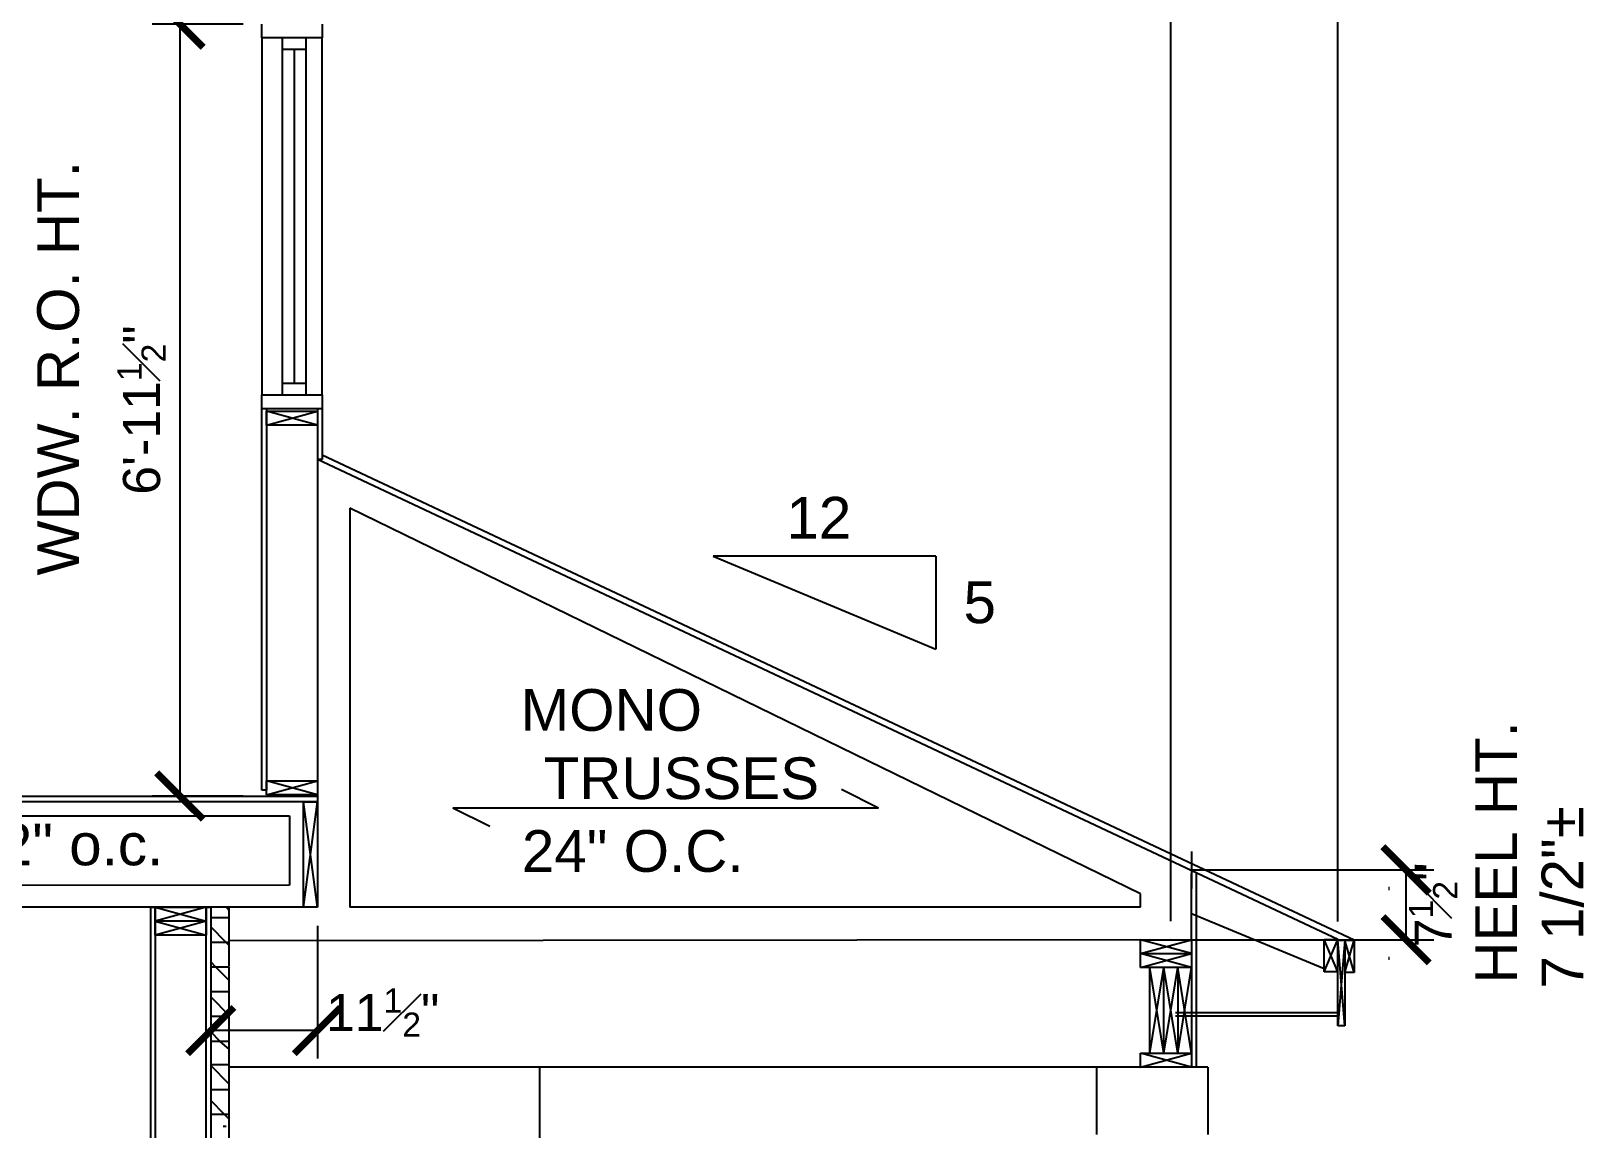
# Model space of a CAD drawing. Header units: inches. Extents: x -28708 to -16583, y 64755 to 66587.
# Drawn here: x -20027.3 to -19860, y 64947.5 to 65065.9 of the extents above; entities that cross this region are included whole.
import ezdxf

# ---------------------------------------------------------------- set-up
doc = ezdxf.new("R2010")
doc.units = ezdxf.units.IN
doc.header["$LTSCALE"] = 20
doc.header["$MEASUREMENT"] = 0
doc.linetypes.add('HIDDEN', pattern=[0.375, 0.25, -0.125])
doc.linetypes.add('Solid', pattern=[0])
for name, color, linetype in [('BEAM', 1, 'HIDDEN'), ('BLOCKING', 2, 'Continuous'), ('CEILING SECTION', 2, 'Continuous'), ('COLUMNS', 4, 'Continuous'), ('DIM', 2, 'Continuous'), ('ELEVATION WALL', 5, 'Continuous'), ('HATCH', 9, 'Continuous'), ('ROOF SECTION', 2, 'Continuous'), ('SYMBOLS', 7, 'Continuous'), ('TEXT', 3, 'Continuous'), ('WALL SECTION', 5, 'Continuous'), ('WINDOW SETION', 2, 'Continuous')]:
    doc.layers.add(name, color=color, linetype=linetype)
for name, color, linetype, lineweight in [('SPDIMENSION', 7, 'Continuous', 0), ('SPSHAPE_OUTLINE', 7, 'Continuous', 0), ('SPXSEC_OUTLINE', 7, 'Continuous', 0)]:
    doc.layers.add(name, color=color, linetype=linetype, lineweight=lineweight)
doc.styles.add('0.25 INCH', font='arial.ttf', dxfattribs={"height": 4})
doc.styles.add('Arial', font='arial.ttf')
doc.dimstyles.new('0.25 INCH', dxfattribs={"dimtxt": 4, "dimasz": 5, "dimexe": 3, "dimexo": 2, "dimgap": 1.5, "dimtad": 1, "dimdec": 3, "dimzin": 3, "dimdsep": 46, "dimlunit": 4, "dimtxsty": '0.25 INCH', "dimblk": 'ARCHTICK', "dimcen": 0.09, "dimclrd": 95, "dimclre": 8, "dimclrt": 30, "dimadec": 0, "dimazin": 0, "dimtfac": 0.65, "dimtdec": 3, "dimtofl": 0, "dimtmove": 2, "dimatfit": 3, "dimfxl": 0.18, "dimfrac": 1, "dimtolj": 1, "dimtzin": 0, "dimlwd": -1, "dimlwe": -1, "dimarcsym": 0})

# ---------------------------------------------------------------- blocks, each defined once
blk = doc.blocks.new('_ArchTick')
at = {"color": 0, "linetype": 'ByBlock', "const_width": 0.15}
blk.add_lwpolyline([(-0.5, -0.5), (0.5, 0.5)], dxfattribs=at)
blk = doc.blocks.new('*D602')
at = {"layer": 'DEFPOINTS', "color": 0, "linetype": 'ByBlock', "lineweight": -2, "transparency": 16777216}
for p in [(-20002.48, 65066.62), (-20011.3, 64983.37), (-20002.48, 64983.37)]:
    blk.add_point(p, dxfattribs=at)
at = {"layer": 'DIM', "color": 8, "transparency": 16777216}
for p, q in [((-20004.48, 65066.62), (-20014.3, 65066.62)), ((-20004.48, 64983.37), (-20014.3, 64983.37))]:
    blk.add_line(p, q, dxfattribs=at)
at = {"layer": 'DIM', "color": 95, "transparency": 16777216}
blk.add_line((-20011.3, 65066.62), (-20011.3, 64983.37), dxfattribs=at)
at = {"layer": 'DIM', "color": 95, "linetype": 'ByBlock', "transparency": 16777216, "xscale": 5, "yscale": 5, "zscale": 5}
for p, rotation in [((-20011.3, 65066.62), 90), ((-20011.3, 64983.37), 270)]:
    blk.add_blockref('_ArchTick', p, dxfattribs=dict(at, rotation=rotation))
at = {"layer": 'DIM', "color": 30, "linetype": 'ByBlock', "lineweight": -2, "transparency": 16777216, "insert": (-20015.44, 65025), "char_height": 4, "attachment_point": 5, "rotation": 90, "style": 'Arial'}
blk.add_mtext('\\A1;6\'-11{\\H0.65x;\\S1#2;}"', dxfattribs=at)
blk = doc.blocks.new('*D604')
at = {"layer": 'DEFPOINTS', "color": 0, "linetype": 'ByBlock', "lineweight": -2, "transparency": 16777216}
for p in [(-19904.5, 64975.4), (-19879.14, 64975.4), (-19904.5, 64967.87)]:
    blk.add_point(p, dxfattribs=at)
at = {"layer": 'DIM', "color": 8, "transparency": 16777216}
for p, q in [((-19902.5, 64975.4), (-19876.14, 64975.4)), ((-19902.5, 64967.87), (-19876.14, 64967.87))]:
    blk.add_line(p, q, dxfattribs=at)
at = {"layer": 'DIM', "color": 95, "transparency": 16777216}
blk.add_line((-19879.14, 64967.87), (-19879.14, 64975.4), dxfattribs=at)
at = {"layer": 'DIM', "color": 95, "linetype": 'ByBlock', "transparency": 16777216, "xscale": 5, "yscale": 5, "zscale": 5}
for p, rotation in [((-19879.14, 64975.4), 90), ((-19879.14, 64967.87), 270)]:
    blk.add_blockref('_ArchTick', p, dxfattribs=dict(at, rotation=rotation))
at = {"layer": 'DIM', "color": 30, "linetype": 'ByBlock', "lineweight": -2, "transparency": 16777216, "insert": (-19876.23, 64971.63), "char_height": 4, "attachment_point": 5, "rotation": 90, "style": 'Arial'}
blk.add_mtext('\\A1;7{\\H0.65x;\\S1#2;}"', dxfattribs=at)
blk = doc.blocks.new('*D605')
at = {"layer": 'DEFPOINTS', "color": 0, "linetype": 'ByBlock', "lineweight": -2, "transparency": 16777216}
for p in [(-19904.5, 65209.45), (-19904.5, 64967.87), (-19886.49, 64967.84)]:
    blk.add_point(p, dxfattribs=at)
at = {"layer": 'DIM', "color": 8, "transparency": 16777216}
for p, q in [((-19904.5, 64969.87), (-19904.5, 65212.45)), ((-19886.49, 64969.84), (-19886.49, 65212.45))]:
    blk.add_line(p, q, dxfattribs=at)
at = {"layer": 'DIM', "color": 95, "transparency": 16777216}
blk.add_line((-19886.49, 65209.45), (-19904.5, 65209.45), dxfattribs=at)
at = {"layer": 'DIM', "color": 95, "linetype": 'ByBlock', "transparency": 16777216, "xscale": 5, "yscale": 5, "zscale": 5, "rotation": 180}
blk.add_blockref('_ArchTick', (-19904.5, 65209.45), dxfattribs=at)
at = {"layer": 'DIM', "color": 95, "linetype": 'ByBlock', "transparency": 16777216, "xscale": 5, "yscale": 5, "zscale": 5}
blk.add_blockref('_ArchTick', (-19886.49, 65209.45), dxfattribs=at)
at = {"layer": 'DIM', "color": 30, "linetype": 'ByBlock', "lineweight": -2, "transparency": 16777216, "insert": (-19895.5, 65212.99), "char_height": 4, "attachment_point": 5, "style": 'Arial'}
blk.add_mtext('\\A1;1\'-6"', dxfattribs=at)
blk = doc.blocks.new('*D606')
at = {"layer": 'DEFPOINTS', "color": 0, "linetype": 'ByBlock', "lineweight": -2, "transparency": 16777216}
for p in [(-19972.49, 65209.45), (-19972.49, 65085.62), (-19904.5, 64975.4)]:
    blk.add_point(p, dxfattribs=at)
at = {"layer": 'DIM', "color": 8, "transparency": 16777216}
for p, q in [((-19972.49, 65087.62), (-19972.49, 65212.45)), ((-19904.5, 64977.4), (-19904.5, 65212.45))]:
    blk.add_line(p, q, dxfattribs=at)
at = {"layer": 'DIM', "color": 95, "transparency": 16777216}
blk.add_line((-19904.5, 65209.45), (-19972.49, 65209.45), dxfattribs=at)
at = {"layer": 'DIM', "color": 95, "linetype": 'ByBlock', "transparency": 16777216, "xscale": 5, "yscale": 5, "zscale": 5, "rotation": 180}
blk.add_blockref('_ArchTick', (-19972.49, 65209.45), dxfattribs=at)
at = {"layer": 'DIM', "color": 95, "linetype": 'ByBlock', "transparency": 16777216, "xscale": 5, "yscale": 5, "zscale": 5}
blk.add_blockref('_ArchTick', (-19904.5, 65209.45), dxfattribs=at)
at = {"layer": 'DIM', "color": 30, "linetype": 'ByBlock', "lineweight": -2, "transparency": 16777216, "insert": (-19938.5, 65212.99), "char_height": 4, "attachment_point": 5, "style": 'Arial'}
blk.add_mtext('\\A1;5\'-8"', dxfattribs=at)
blk = doc.blocks.new('*D608')
at = {"layer": 'DEFPOINTS', "color": 0, "linetype": 'ByBlock', "lineweight": -2, "transparency": 16777216}
for p in [(-20512.5, 65209.45), (-19996.48, 65091.83), (-20512.5, 65021.21)]:
    blk.add_point(p, dxfattribs=at)
at = {"layer": 'DIM', "color": 8, "transparency": 16777216}
for p, q in [((-20512.5, 65023.21), (-20512.5, 65212.45)), ((-19996.48, 65093.83), (-19996.48, 65212.45))]:
    blk.add_line(p, q, dxfattribs=at)
at = {"layer": 'DIM', "color": 95, "transparency": 16777216}
blk.add_line((-19996.48, 65209.45), (-20512.5, 65209.45), dxfattribs=at)
at = {"layer": 'DIM', "color": 95, "linetype": 'ByBlock', "transparency": 16777216, "xscale": 5, "yscale": 5, "zscale": 5, "rotation": 180}
blk.add_blockref('_ArchTick', (-20512.5, 65209.45), dxfattribs=at)
at = {"layer": 'DIM', "color": 95, "linetype": 'ByBlock', "transparency": 16777216, "xscale": 5, "yscale": 5, "zscale": 5}
blk.add_blockref('_ArchTick', (-19996.48, 65209.45), dxfattribs=at)
at = {"layer": 'DIM', "color": 30, "linetype": 'ByBlock', "lineweight": -2, "transparency": 16777216, "insert": (-20254.49, 65212.99), "char_height": 4, "attachment_point": 5, "style": 'Arial'}
blk.add_mtext('\\A1;43\'-0"', dxfattribs=at)
blk = doc.blocks.new('*D611')
at = {"layer": 'DEFPOINTS', "color": 0, "linetype": 'ByBlock', "lineweight": -2, "transparency": 16777216}
for p in [(-19996.48, 64971.37), (-20007.98, 64967.58), (-20007.98, 64958.07)]:
    blk.add_point(p, dxfattribs=at)
at = {"layer": 'DIM', "color": 8, "transparency": 16777216}
for p, q in [((-19996.48, 64969.37), (-19996.48, 64955.07)), ((-20007.98, 64965.58), (-20007.98, 64955.07))]:
    blk.add_line(p, q, dxfattribs=at)
at = {"layer": 'DIM', "color": 95, "transparency": 16777216}
blk.add_line((-19996.48, 64958.07), (-20007.98, 64958.07), dxfattribs=at)
at = {"layer": 'DIM', "color": 95, "linetype": 'ByBlock', "transparency": 16777216, "xscale": 5, "yscale": 5, "zscale": 5, "rotation": 180}
blk.add_blockref('_ArchTick', (-20007.98, 64958.07), dxfattribs=at)
at = {"layer": 'DIM', "color": 95, "linetype": 'ByBlock', "transparency": 16777216, "xscale": 5, "yscale": 5, "zscale": 5}
blk.add_blockref('_ArchTick', (-19996.48, 64958.07), dxfattribs=at)
at = {"layer": 'DIM', "color": 30, "linetype": 'ByBlock', "lineweight": -2, "transparency": 16777216, "insert": (-19989.45, 64960.02), "char_height": 4, "attachment_point": 5, "style": 'Arial'}
blk.add_mtext('\\A1;11{\\H0.65x;\\S1#2;}"', dxfattribs=at)

msp = doc.modelspace()

# ---------------------------------------------------------------- linework, layer by layer
at = {"color": 136, "linetype": 'Solid', "true_color": 0x008080}
msp.add_line((-19902.274, 64977.396), (-19902.274, 64973.396), dxfattribs=at)
at = {"layer": 'BEAM', "color": 4, "linetype": 'Solid'}
msp.add_line((-19900.5077, 64954.1204), (-20005.9839, 64954.1202), dxfattribs=at)
at = {"layer": 'BLOCKING', "linetype": 'Solid'}
for p, q in [((-20001.9839, 65023.3704), (-20001.9839, 65024.8704)), ((-20001.9839, 65024.8704), (-19996.4839, 65024.8704)), ((-19996.4839, 65023.3704), (-20001.9839, 65024.8704)), ((-20001.9839, 65023.3704), (-19996.4839, 65024.8704)), ((-19996.4839, 65024.8704), (-19996.4839, 65023.3704)), ((-19996.4839, 65023.3704), (-20001.9839, 65023.3704)), ((-20001.9839, 64983.9954), (-20002.4839, 64983.9954)), ((-20001.9839, 64983.4954), (-20001.9839, 64984.9954)), ((-20001.9839, 64984.9954), (-19996.4839, 64984.9954)), ((-19996.4839, 64983.4954), (-20001.9839, 64984.9954)), ((-20001.9839, 64983.4954), (-19996.4839, 64984.9954)), ((-19996.4839, 64984.9954), (-19996.4839, 64971.3704)), ((-19996.4839, 64983.4954), (-20001.9839, 64983.4954)), ((-19997.9839, 64971.3704), (-19997.9839, 64982.7454)), ((-19997.9839, 64982.7454), (-19996.4839, 64982.7454)), ((-19996.4839, 64971.3704), (-19997.9839, 64982.7454)), ((-19997.9839, 64971.3704), (-19996.4839, 64982.7454)), ((-19901.7577, 64974.9642), (-19901.7577, 64954.1207)), ((-20014.4839, 64971.3704), (-20008.4839, 64971.3704)), ((-20013.9839, 64968.3704), (-20013.9839, 64971.3704)), ((-20013.9839, 64971.3704), (-20008.4839, 64969.8704)), ((-20008.4839, 64971.3704), (-20013.9839, 64969.8704)), ((-20008.4839, 64971.3704), (-20008.4839, 64968.3704)), ((-19996.4839, 64971.3704), (-19997.9839, 64971.3704)), ((-20013.9839, 64969.8704), (-20008.4839, 64968.3704)), ((-20008.4839, 64969.8704), (-20013.9839, 64968.3704)), ((-20008.4839, 64969.8704), (-20013.9839, 64969.8704)), ((-20008.4839, 64968.3704), (-20013.9839, 64968.3704)), ((-19907.7577, 64966.3704), (-19902.2577, 64967.8704)), ((-19907.7577, 64967.8704), (-19902.2577, 64967.8704)), ((-19907.7577, 64964.8704), (-19907.7577, 64967.8704)), ((-19902.2577, 64966.3704), (-19907.7577, 64967.8704)), ((-19887.9863, 64964.3933), (-19887.9863, 64967.8933)), ((-19887.9863, 64967.8933), (-19886.4863, 64967.8933)), ((-19886.4863, 64964.3933), (-19887.9863, 64967.8933)), ((-19887.9863, 64964.3933), (-19886.4863, 64967.8933)), ((-19886.4863, 64958.587), (-19886.4863, 64967.8933)), ((-19886.4863, 64967.837), (-19884.7363, 64967.837)), ((-19885.7363, 64967.837), (-19886.4863, 64958.587)), ((-19885.7363, 64958.587), (-19886.4863, 64967.837)), ((-19884.7363, 64964.337), (-19885.7363, 64967.837)), ((-19885.7363, 64964.337), (-19884.7363, 64967.837)), ((-19885.7363, 64967.837), (-19885.7363, 64958.587)), ((-19884.7363, 64967.837), (-19884.7363, 64964.337)), ((-19907.7577, 64966.3704), (-19902.2577, 64966.3704)), ((-19902.2577, 64964.8704), (-19907.7577, 64966.3704)), ((-19907.7577, 64964.8704), (-19902.2577, 64966.3704)), ((-19902.2577, 64964.8704), (-19907.7577, 64964.8704)), ((-19906.7577, 64955.6204), (-19906.7577, 64964.8704)), ((-19905.2577, 64955.6204), (-19906.7577, 64964.8704)), ((-19906.7577, 64955.6204), (-19905.2577, 64964.8704)), ((-19905.2577, 64955.6204), (-19905.2577, 64964.8704)), ((-19903.7577, 64955.6204), (-19905.2577, 64964.8704)), ((-19905.2577, 64955.6204), (-19903.7577, 64964.8704)), ((-19902.2577, 64955.6204), (-19903.7577, 64964.8704)), ((-19903.7577, 64955.6204), (-19902.2577, 64964.8704)), ((-19903.7577, 64964.8704), (-19903.7577, 64955.6204)), ((-19902.2577, 64964.8704), (-19902.2577, 64954.1204)), ((-19886.4863, 64964.3933), (-19887.9863, 64964.3933)), ((-19884.7363, 64964.337), (-19885.7363, 64964.337)), ((-19885.7363, 64958.587), (-19886.4863, 64958.587)), ((-19907.7577, 64954.1204), (-19907.7577, 64955.6204)), ((-19907.7577, 64955.6204), (-19902.2577, 64955.6204)), ((-19907.7577, 64954.1204), (-19902.2577, 64955.6204)), ((-19902.2577, 64954.1204), (-19907.7577, 64955.6204)), ((-19902.2577, 64954.1204), (-19907.7577, 64954.1204)), ((-19901.7577, 64954.1207), (-19902.2577, 64954.1207))]:
    msp.add_line(p, q, dxfattribs=at)
at = {"layer": 'CEILING SECTION', "linetype": 'Solid'}
for p, q in [((-20127.9979, 64983.3704), (-19996.4839, 64983.3704)), ((-19996.4839, 64982.7454), (-20127.9979, 64982.7454)), ((-20125.9979, 64981.2454), (-19999.4839, 64981.2454)), ((-19999.4839, 64981.2454), (-19999.4839, 64973.7454)), ((-19999.4839, 64973.7454), (-20125.9979, 64973.6204)), ((-19997.9839, 64971.3704), (-20125.9979, 64971.3704))]:
    msp.add_line(p, q, dxfattribs=at)
at = {"layer": 'COLUMNS', "linetype": 'Solid', "ltscale": 48}
for p, q in [((-19912.5077, 64954.1204), (-19912.5077, 64946.8707)), ((-19900.5077, 64954.1204), (-19900.5077, 64946.8707))]:
    msp.add_line(p, q, dxfattribs=at)
at = {"layer": 'ELEVATION WALL', "color": 4, "linetype": 'ByBlock', "lineweight": -2}
msp.add_line((-19972.492, 64858.3704), (-19972.492, 64954.1203), dxfattribs=at)
at = {"layer": 'HATCH', "linetype": 'Solid'}
for p, q in [((-20006.3335, 64971.3704), (-20005.9839, 64971.0208)), ((-20005.9839, 64970.242), (-20007.9839, 64970.242)), ((-20006.3092, 64967.5754), (-20007.9839, 64969.2501)), ((-20005.9839, 64967.5754), (-20007.9839, 64967.5754)), ((-20005.9839, 64967.2491), (-20006.3101, 64967.5754)), ((-20007.4137, 64964.9088), (-20007.9839, 64965.479)), ((-20005.9839, 64964.9088), (-20007.9839, 64964.9088)), ((-20005.9839, 64963.4785), (-20007.4142, 64964.9088)), ((-20005.9839, 64962.2422), (-20007.9839, 64962.2422)), ((-20005.9839, 64959.7073), (-20007.9839, 64961.7078)), ((-20005.9839, 64959.5757), (-20007.9839, 64959.5757)), ((-20006.9563, 64956.9091), (-20007.9839, 64957.9366)), ((-20005.9839, 64956.9091), (-20007.9839, 64956.9091)), ((-20005.9839, 64956.0611), (-20006.9568, 64956.9091)), ((-20005.9839, 64954.3675), (-20007.9839, 64954.3675)), ((-20005.9839, 64952.29), (-20007.9839, 64954.2905)), ((-20005.9839, 64951.7009), (-20007.9839, 64951.7009)), ((-20006.4989, 64949.0343), (-20007.9839, 64950.5193)), ((-20005.9839, 64949.0343), (-20007.9839, 64949.0343)), ((-20005.9839, 64948.5183), (-20006.4999, 64949.0343)), ((-20006.3173, 64947.7122), (-20006.6504, 64947.7122))]:
    msp.add_line(p, q, dxfattribs=at)
at = {"layer": 'ROOF SECTION', "linetype": 'Solid'}
for p, q in [((-19886.4863, 64967.8933), (-19996.4839, 65019.6687)), ((-19884.7366, 64967.837), (-19995.9839, 65020.133)), ((-19992.9839, 65014.4182), (-19992.9839, 64971.3704)), ((-19907.7577, 64972.8049), (-19992.9839, 65014.4182)), ((-19902.2757, 64967.8704), (-19902.2757, 64975.0144)), ((-19907.7577, 64971.3704), (-19907.7577, 64972.8049)), ((-19907.7577, 64971.3704), (-19992.9839, 64971.3704)), ((-19887.9782, 64964.723), (-19902.2757, 64970.6804)), ((-19904.5043, 64967.8704), (-20005.9843, 64967.7454)), ((-19902.2577, 64967.8704), (-19902.2577, 64964.8704)), ((-19886.4863, 64960.0036), (-19903.9863, 64960.0036)), ((-19886.4863, 64959.6286), (-19903.9863, 64959.6286))]:
    msp.add_line(p, q, dxfattribs=at)
at = {"layer": 'SPDIMENSION', "color": 3, "linetype": 'Solid', "true_color": 0x00ff00}
for p, q in [((-19880.9777, 64973.2294), (-19880.9777, 64973.5626)), ((-19880.9777, 64965.7039), (-19880.9777, 64966.037))]:
    msp.add_line(p, q, dxfattribs=at)
at = {"layer": 'SPSHAPE_OUTLINE', "color": 1, "linetype": 'Solid', "true_color": 0xff0000}
for p, q in [((-19996.4839, 65019.6687), (-19996.4839, 65025.1204)), ((-19902.2577, 64954.1207), (-19902.2577, 64974.9642)), ((-20007.9839, 64971.3704), (-20007.9839, 64862.3704))]:
    msp.add_line(p, q, dxfattribs=at)
at = {"layer": 'SPXSEC_OUTLINE', "color": 2, "linetype": 'Solid', "true_color": 0xffff00}
msp.add_line((-20005.9839, 64971.3704), (-20007.9839, 64971.3704), dxfattribs=at)
at = {"layer": 'SYMBOLS', "color": 3, "linetype": 'Solid'}
for p, q in [((-19929.8338, 65009.226), (-19953.8338, 65009.226)), ((-19953.8338, 65009.226), (-19929.8338, 64999.226)), ((-19929.8338, 65009.226), (-19929.8338, 64999.226))]:
    msp.add_line(p, q, dxfattribs=at)
at = {"layer": 'TEXT', "linetype": 'Solid'}
for p, q in [((-19935.9962, 64982.0685), (-19939.9962, 64984.0685)), ((-19935.9962, 64982.0685), (-19981.8988, 64982.0685)), ((-19977.8988, 64980.0685), (-19981.8988, 64982.0685))]:
    msp.add_line(p, q, dxfattribs=at)
at = {"layer": 'WALL SECTION', "linetype": 'Solid'}
for p, q in [((-20002.4839, 65065.1204), (-20002.4839, 65026.6204)), ((-19995.9839, 65026.6204), (-19995.9839, 65065.1204)), ((-20002.4839, 64983.9954), (-20002.4839, 65025.1204)), ((-20001.9839, 65025.1204), (-20001.9839, 64983.9954)), ((-19996.4839, 65025.1204), (-19996.4839, 64971.3704)), ((-19995.9839, 65025.1204), (-19995.9839, 65019.6687)), ((-19995.9839, 65019.6687), (-19996.4839, 65019.6687)), ((-20014.4839, 64971.3704), (-20014.4839, 64858.3704)), ((-20013.9839, 64971.3704), (-20013.9839, 64862.3704)), ((-20008.4839, 64862.3704), (-20008.4839, 64971.3704)), ((-20008.4839, 64971.3704), (-20007.9839, 64971.3704)), ((-20007.9839, 64971.3704), (-20007.9839, 64858.3704)), ((-20005.9839, 64965.0338), (-20005.9839, 64971.3704)), ((-20005.9839, 64858.3704), (-20005.9839, 64964.9088))]:
    msp.add_line(p, q, dxfattribs=at)
at = {"layer": 'WINDOW SETION', "linetype": 'Solid'}
for p, q in [((-20002.4839, 65065.1204), (-20002.4839, 65066.6204)), ((-19995.9839, 65066.6204), (-19995.9839, 65065.1204)), ((-19995.9839, 65065.1204), (-20002.4839, 65065.1204)), ((-20000.2339, 65026.6204), (-20000.2339, 65065.1204)), ((-19997.7339, 65065.1204), (-19997.7339, 65026.6204)), ((-19997.7339, 65063.8704), (-20000.2339, 65063.8704)), ((-19998.9839, 65063.8704), (-19998.9839, 65027.8704)), ((-19997.7339, 65027.8704), (-20000.2339, 65027.8704)), ((-20002.4839, 65026.6204), (-19995.9839, 65026.6204)), ((-20002.4839, 65025.1204), (-20002.4839, 65026.6204)), ((-19995.9839, 65026.6204), (-19995.9839, 65025.1204)), ((-19995.9839, 65025.1204), (-20002.4839, 65025.1204))]:
    msp.add_line(p, q, dxfattribs=at)

# ---------------------------------------------------------------- texts
at = {"layer": 'TEXT', "linetype": 'Solid', "style": 'Arial'}
for s, p in [('WDW. R.O. HT.', (-20022.1849, 65007.1512)), ('HEEL HT.', (-19867.1931, 64963.1404)), ('7 1/2"±', (-19860.0342, 64962.6))]:
    msp.add_text(s, height=4.5, rotation=90, dxfattribs=at).set_placement(p)
for s, p in [('12', (-19945.9293, 65011.133)), ('5', (-19926.8392, 65002.008)), ('MONO', (-19974.5801, 64990.4012)), ('  TRUSSES  ', (-19975.589, 64983.0387)), ('11 7/8" TJI FLOOR TRUSSES 19.2" o.c.', (-20126.2086, 64975.8997)), ('24" O.C.', (-19974.4426, 64975.1935))]:
    msp.add_text(s, height=4.5, dxfattribs=at).set_placement(p)

# ---------------------------------------------------------------- dimensions: what is measured, and where the dimension line sits
at = {"layer": 'DIM', "linetype": 'ByBlock', "lineweight": -2}
for base, p1, p2, angle, override, picture, middle in [((-20512.4969, 65209.4487), (-19996.4839, 65091.8291), (-20512.4969, 65021.2103), 180, {"dimtxsty": 'Arial'}, '*D608', (-20254.4904, 65212.9923)), ((-19972.491, 65209.4487), (-19904.5026, 64975.396), (-19972.491, 65085.6234), 180, {"dimtxsty": 'Arial'}, '*D606', (-19938.4968, 65212.991)), ((-19904.5043, 65209.4487), (-19886.4863, 64967.837), (-19904.5043, 64967.8704), 180, {"dimtxsty": 'Arial'}, '*D605', (-19895.4953, 65212.991)), ((-20011.298325739, 64983.3704415156), (-20002.4838572351, 65066.6204415156), (-20002.4838572351, 64983.3704415156), 90, {"dimdec": 1, "dimtxsty": 'Arial'}, '*D602', (-20015.4430733516, 65024.9954415156))]:
    dim = msp.add_linear_dim(base=base, p1=p1, p2=p2, angle=angle, dimstyle='0.25 INCH', override=override, dxfattribs=at)
    dim.commit()
    dim.dimension.update_dxf_attribs({"geometry": picture, "text_midpoint": middle})
for base, p1, p2, angle, picture, middle in [((-19879.1443, 64975.396), (-19904.5043, 64967.8704), (-19904.5043, 64975.396), 90, '*D604', (-19876.2346, 64971.6332)), ((-20007.9839, 64958.0743), (-19996.4839, 64971.3704), (-20007.9839, 64967.5754), 180, '*D611', (-19989.4527, 64960.0211))]:
    dim = msp.add_linear_dim(base=base, p1=p1, p2=p2, angle=angle, dimstyle='0.25 INCH', override={"dimtxsty": 'Arial'}, dxfattribs=at)
    dim.commit()
    dim.dimension.update_dxf_attribs({"geometry": picture, "text_midpoint": middle, "dimtype": 160})

doc.saveas('drawing.dxf')
